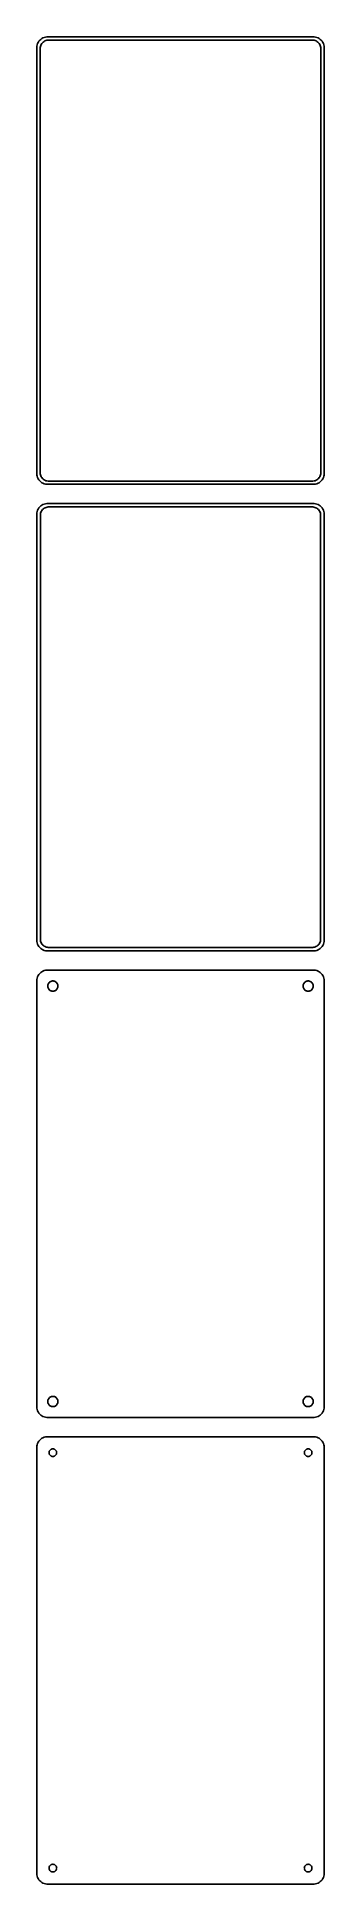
# Model space of a CAD drawing. Header units: metres. Extents: x -68 to 68, y 552 to 1419.
import ezdxf

# ---------------------------------------------------------------- set-up
doc = ezdxf.new("R2010")
doc.units = ezdxf.units.M

msp = doc.modelspace()

# ---------------------------------------------------------------- linework, layer by layer
for p, q in [((-67.4606, 1414.63), (-67.5, 1414)), ((-67.5, 1414), (-67.5, 1214)), ((-67.3429, 1415.24), (-67.4606, 1414.63)), ((-67.1489, 1415.84), (-67.3429, 1415.24)), ((-66.8815, 1416.41), (-67.1489, 1415.84)), ((-66.5451, 1416.94), (-66.8815, 1416.41)), ((-66.1448, 1417.42), (-66.5451, 1416.94)), ((-65.6871, 1417.85), (-66.1448, 1417.42)), ((-66, 1413.5), (-65.9685, 1414)), ((-66, 1214.5), (-66, 1413.5)), ((-65.9685, 1414), (-65.8743, 1414.49)), ((-65.8743, 1414.49), (-65.7191, 1414.97)), ((-65.7191, 1414.97), (-65.5052, 1415.43)), ((-65.1791, 1418.22), (-65.6871, 1417.85)), ((-65.5052, 1415.43), (-65.2361, 1415.85)), ((-65.2361, 1415.85), (-64.9159, 1416.24)), ((-64.6289, 1418.52), (-65.1791, 1418.22)), ((-64.9159, 1416.24), (-64.5497, 1416.58)), ((-64.0451, 1418.76), (-64.6289, 1418.52)), ((-64.5497, 1416.58), (-64.1433, 1416.88)), ((-64.1433, 1416.88), (-63.7031, 1417.12)), ((-63.4369, 1418.91), (-64.0451, 1418.76)), ((-63.7031, 1417.12), (-63.2361, 1417.3)), ((-62.8139, 1418.99), (-63.4369, 1418.91)), ((-63.2361, 1417.3), (-62.7495, 1417.43)), ((62.8139, 1418.99), (-62.8139, 1418.99)), ((-62.7495, 1417.43), (-62.2512, 1417.49)), ((-62.2512, 1417.49), (62.2512, 1417.49)), ((62.2512, 1417.49), (62.7495, 1417.43)), ((62.7495, 1417.43), (63.2361, 1417.3)), ((63.4369, 1418.91), (62.8139, 1418.99)), ((63.2361, 1417.3), (63.7031, 1417.12)), ((64.0451, 1418.76), (63.4369, 1418.91)), ((63.7031, 1417.12), (64.1433, 1416.88)), ((64.6289, 1418.52), (64.0451, 1418.76)), ((64.1433, 1416.88), (64.5497, 1416.58)), ((64.5497, 1416.58), (64.9159, 1416.24)), ((65.1791, 1418.22), (64.6289, 1418.52)), ((64.9159, 1416.24), (65.2361, 1415.85)), ((65.6871, 1417.85), (65.1791, 1418.22)), ((65.2361, 1415.85), (65.5052, 1415.43)), ((65.5052, 1415.43), (65.7191, 1414.97)), ((66.1448, 1417.42), (65.6871, 1417.85)), ((65.7191, 1414.97), (65.8743, 1414.49)), ((65.8743, 1414.49), (65.9685, 1414)), ((65.9685, 1414), (66, 1413.5)), ((66, 1413.5), (66, 1214.5)), ((66.5451, 1416.94), (66.1448, 1417.42)), ((66.8815, 1416.41), (66.5451, 1416.94)), ((67.1489, 1415.84), (66.8815, 1416.41)), ((67.3429, 1415.24), (67.1489, 1415.84)), ((67.4606, 1414.63), (67.3429, 1415.24)), ((67.5, 1414), (67.4606, 1414.63)), ((67.5, 1214), (67.5, 1414)), ((-67.5, 1214), (-67.4606, 1213.37)), ((-65.9685, 1214), (-66, 1214.5)), ((-65.8743, 1213.51), (-65.9685, 1214)), ((65.9685, 1214), (65.8743, 1213.51)), ((66, 1214.5), (65.9685, 1214)), ((67.4606, 1213.37), (67.5, 1214)), ((-67.4606, 1213.37), (-67.3429, 1212.76)), ((-67.3429, 1212.76), (-67.1489, 1212.16)), ((-67.1489, 1212.16), (-66.8815, 1211.59)), ((-66.8815, 1211.59), (-66.5451, 1211.06)), ((-66.5451, 1211.06), (-66.1448, 1210.58)), ((-66.1448, 1210.58), (-65.6871, 1210.15)), ((-65.7191, 1213.03), (-65.8743, 1213.51)), ((-65.5052, 1212.57), (-65.7191, 1213.03)), ((-65.6871, 1210.15), (-65.1791, 1209.78)), ((-65.2361, 1212.15), (-65.5052, 1212.57)), ((-64.9159, 1211.76), (-65.2361, 1212.15)), ((-65.1791, 1209.78), (-64.6289, 1209.48)), ((-64.5497, 1211.42), (-64.9159, 1211.76)), ((-64.6289, 1209.48), (-64.0451, 1209.24)), ((-64.1433, 1211.12), (-64.5497, 1211.42)), ((-63.7031, 1210.88), (-64.1433, 1211.12)), ((-64.0451, 1209.24), (-63.4369, 1209.09)), ((-63.2361, 1210.7), (-63.7031, 1210.88)), ((-63.4369, 1209.09), (-62.8139, 1209.01)), ((-62.7495, 1210.57), (-63.2361, 1210.7)), ((-62.8139, 1209.01), (62.8139, 1209.01)), ((-62.2512, 1210.51), (-62.7495, 1210.57)), ((62.2512, 1210.51), (-62.2512, 1210.51)), ((62.7495, 1210.57), (62.2512, 1210.51)), ((63.2361, 1210.7), (62.7495, 1210.57)), ((62.8139, 1209.01), (63.4369, 1209.09)), ((63.7031, 1210.88), (63.2361, 1210.7)), ((63.4369, 1209.09), (64.0451, 1209.24)), ((64.1433, 1211.12), (63.7031, 1210.88)), ((64.0451, 1209.24), (64.6289, 1209.48)), ((64.5497, 1211.42), (64.1433, 1211.12)), ((64.9159, 1211.76), (64.5497, 1211.42)), ((64.6289, 1209.48), (65.1791, 1209.78)), ((65.2361, 1212.15), (64.9159, 1211.76)), ((65.1791, 1209.78), (65.6871, 1210.15)), ((65.5052, 1212.57), (65.2361, 1212.15)), ((65.7191, 1213.03), (65.5052, 1212.57)), ((65.6871, 1210.15), (66.1448, 1210.58)), ((65.8743, 1213.51), (65.7191, 1213.03)), ((66.1448, 1210.58), (66.5451, 1211.06)), ((66.5451, 1211.06), (66.8815, 1211.59)), ((66.8815, 1211.59), (67.1489, 1212.16)), ((67.1489, 1212.16), (67.3429, 1212.76)), ((67.3429, 1212.76), (67.4606, 1213.37)), ((-67.1489, 1196.84), (-67.3429, 1196.24)), ((-66.8815, 1197.41), (-67.1489, 1196.84)), ((-66.5451, 1197.94), (-66.8815, 1197.41)), ((-66.1448, 1198.42), (-66.5451, 1197.94)), ((-65.6871, 1198.85), (-66.1448, 1198.42)), ((-65.1791, 1199.22), (-65.6871, 1198.85)), ((-65.3936, 1196.37), (-65.133, 1196.78)), ((-64.6289, 1199.52), (-65.1791, 1199.22)), ((-65.133, 1196.78), (-64.823, 1197.15)), ((-64.823, 1197.15), (-64.4685, 1197.48)), ((-64.0451, 1199.76), (-64.6289, 1199.52)), ((-64.4685, 1197.48), (-64.0751, 1197.77)), ((-64.0751, 1197.77), (-63.6489, 1198)), ((-63.4369, 1199.91), (-64.0451, 1199.76)), ((-63.6489, 1198), (-63.1967, 1198.18)), ((-62.8139, 1199.99), (-63.4369, 1199.91)), ((-63.1967, 1198.18), (-62.7256, 1198.3)), ((62.8139, 1199.99), (-62.8139, 1199.99)), ((-62.7256, 1198.3), (-62.2432, 1198.36)), ((-62.2432, 1198.36), (62.2432, 1198.36)), ((62.2432, 1198.36), (62.7256, 1198.3)), ((62.7256, 1198.3), (63.1967, 1198.18)), ((63.4369, 1199.91), (62.8139, 1199.99)), ((63.1967, 1198.18), (63.6489, 1198)), ((64.0451, 1199.76), (63.4369, 1199.91)), ((63.6489, 1198), (64.0751, 1197.77)), ((64.6289, 1199.52), (64.0451, 1199.76)), ((64.0751, 1197.77), (64.4685, 1197.48)), ((64.4685, 1197.48), (64.823, 1197.15)), ((65.1791, 1199.22), (64.6289, 1199.52)), ((64.823, 1197.15), (65.133, 1196.78)), ((65.133, 1196.78), (65.3936, 1196.37)), ((65.6871, 1198.85), (65.1791, 1199.22)), ((66.1448, 1198.42), (65.6871, 1198.85)), ((66.5451, 1197.94), (66.1448, 1198.42)), ((66.8815, 1197.41), (66.5451, 1197.94)), ((67.1489, 1196.84), (66.8815, 1197.41)), ((67.3429, 1196.24), (67.1489, 1196.84)), ((-67.4606, 1195.63), (-67.5, 1195)), ((-67.5, 1195), (-67.5, 995)), ((-67.3429, 1196.24), (-67.4606, 1195.63)), ((-65.8726, 1194.5), (-65.8421, 1194.99)), ((-65.8726, 995.5), (-65.8726, 1194.5)), ((-65.8421, 1194.99), (-65.751, 1195.46)), ((-65.751, 1195.46), (-65.6007, 1195.93)), ((-65.6007, 1195.93), (-65.3936, 1196.37)), ((65.3936, 1196.37), (65.6007, 1195.93)), ((65.6007, 1195.93), (65.751, 1195.46)), ((65.751, 1195.46), (65.8421, 1194.99)), ((65.8421, 1194.99), (65.8726, 1194.5)), ((65.8726, 1194.5), (65.8726, 995.5)), ((67.4606, 1195.63), (67.3429, 1196.24)), ((67.5, 1195), (67.4606, 1195.63)), ((67.5, 995), (67.5, 1195)), ((-67.5, 995), (-67.4606, 994.373)), ((-67.4606, 994.373), (-67.3429, 993.757)), ((-67.3429, 993.757), (-67.1489, 993.159)), ((-67.1489, 993.159), (-66.8815, 992.591)), ((-66.8815, 992.591), (-66.5451, 992.061)), ((-66.5451, 992.061), (-66.1448, 991.577)), ((-66.1448, 991.577), (-65.6871, 991.147)), ((-65.8421, 995.015), (-65.8726, 995.5)), ((-65.751, 994.537), (-65.8421, 995.015)), ((-65.6007, 994.074), (-65.751, 994.537)), ((-65.6871, 991.147), (-65.1791, 990.778)), ((-65.3936, 993.634), (-65.6007, 994.074)), ((-65.133, 993.224), (-65.3936, 993.634)), ((-65.1791, 990.778), (-64.6289, 990.476)), ((-64.823, 992.849), (-65.133, 993.224)), ((-64.4685, 992.516), (-64.823, 992.849)), ((-64.6289, 990.476), (-64.0451, 990.245)), ((-64.0751, 992.23), (-64.4685, 992.516)), ((-63.6489, 991.996), (-64.0751, 992.23)), ((-64.0451, 990.245), (-63.4369, 990.089)), ((-63.1967, 991.817), (-63.6489, 991.996)), ((-63.4369, 990.089), (-62.8139, 990.01)), ((-62.7256, 991.696), (-63.1967, 991.817)), ((-62.8139, 990.01), (62.8139, 990.01)), ((-62.2432, 991.635), (-62.7256, 991.696)), ((62.2432, 991.635), (-62.2432, 991.635)), ((62.7256, 991.696), (62.2432, 991.635)), ((63.1967, 991.817), (62.7256, 991.696)), ((62.8139, 990.01), (63.4369, 990.089)), ((63.6489, 991.996), (63.1967, 991.817)), ((63.4369, 990.089), (64.0451, 990.245)), ((64.0751, 992.23), (63.6489, 991.996)), ((64.0451, 990.245), (64.6289, 990.476)), ((64.4685, 992.516), (64.0751, 992.23)), ((64.823, 992.849), (64.4685, 992.516)), ((64.6289, 990.476), (65.1791, 990.778)), ((65.133, 993.224), (64.823, 992.849)), ((65.3936, 993.634), (65.133, 993.224)), ((65.1791, 990.778), (65.6871, 991.147)), ((65.6007, 994.074), (65.3936, 993.634)), ((65.751, 994.537), (65.6007, 994.074)), ((65.6871, 991.147), (66.1448, 991.577)), ((65.8421, 995.015), (65.751, 994.537)), ((65.8726, 995.5), (65.8421, 995.015)), ((66.1448, 991.577), (66.5451, 992.061)), ((66.5451, 992.061), (66.8815, 992.591)), ((66.8815, 992.591), (67.1489, 993.159)), ((67.1489, 993.159), (67.3429, 993.757)), ((67.3429, 993.757), (67.4606, 994.373)), ((67.4606, 994.373), (67.5, 995)), ((-65.6871, 979.853), (-66.1448, 979.423)), ((-65.1791, 980.222), (-65.6871, 979.853)), ((-64.6289, 980.524), (-65.1791, 980.222)), ((-64.0451, 980.755), (-64.6289, 980.524)), ((-63.4369, 980.911), (-64.0451, 980.755)), ((-62.8139, 980.99), (-63.4369, 980.911)), ((62.8139, 980.99), (-62.8139, 980.99)), ((63.4369, 980.911), (62.8139, 980.99)), ((64.0451, 980.755), (63.4369, 980.911)), ((64.6289, 980.524), (64.0451, 980.755)), ((65.1791, 980.222), (64.6289, 980.524)), ((65.6871, 979.853), (65.1791, 980.222)), ((66.1448, 979.423), (65.6871, 979.853)), ((-67.4606, 976.627), (-67.5, 976)), ((-67.5, 976), (-67.5, 776)), ((-67.3429, 977.243), (-67.4606, 976.627)), ((-67.1489, 977.841), (-67.3429, 977.243)), ((-66.8815, 978.409), (-67.1489, 977.841)), ((-66.5451, 978.939), (-66.8815, 978.409)), ((-66.1448, 979.423), (-66.5451, 978.939)), ((-62.4, 973.5), (-62.3811, 973.801)), ((-62.3811, 973.199), (-62.4, 973.5)), ((-62.3811, 973.801), (-62.3246, 974.097)), ((-62.3246, 972.903), (-62.3811, 973.199)), ((-62.3246, 974.097), (-62.2315, 974.383)), ((-62.2315, 972.617), (-62.3246, 972.903)), ((-62.2315, 974.383), (-62.1031, 974.656)), ((-62.1031, 972.344), (-62.2315, 972.617)), ((-62.1031, 974.656), (-61.9416, 974.911)), ((-61.9416, 972.089), (-62.1031, 972.344)), ((-61.9416, 974.911), (-61.7495, 975.143)), ((-61.7495, 971.857), (-61.9416, 972.089)), ((-61.7495, 975.143), (-61.5298, 975.349)), ((-61.5298, 971.651), (-61.7495, 971.857)), ((-61.5298, 975.349), (-61.286, 975.526)), ((-61.286, 971.474), (-61.5298, 971.651)), ((-61.286, 975.526), (-61.0219, 975.672)), ((-61.0219, 971.328), (-61.286, 971.474)), ((-61.0219, 975.672), (-60.7416, 975.783)), ((-60.7416, 971.217), (-61.0219, 971.328)), ((-60.7416, 975.783), (-60.4497, 975.857)), ((-60.4497, 971.143), (-60.7416, 971.217)), ((-60.4497, 975.857), (-60.1507, 975.895)), ((-60.1507, 971.105), (-60.4497, 971.143)), ((-60.1507, 975.895), (-59.8493, 975.895)), ((-59.8493, 971.105), (-60.1507, 971.105)), ((-59.8493, 975.895), (-59.5503, 975.857)), ((-59.5503, 971.143), (-59.8493, 971.105)), ((-59.5503, 975.857), (-59.2584, 975.783)), ((-59.2584, 971.217), (-59.5503, 971.143)), ((-59.2584, 975.783), (-58.9781, 975.672)), ((-58.9781, 971.328), (-59.2584, 971.217)), ((-58.9781, 975.672), (-58.714, 975.526)), ((-58.714, 971.474), (-58.9781, 971.328)), ((-58.714, 975.526), (-58.4702, 975.349)), ((-58.4702, 971.651), (-58.714, 971.474)), ((-58.4702, 975.349), (-58.2505, 975.143)), ((-58.2505, 971.857), (-58.4702, 971.651)), ((-58.2505, 975.143), (-58.0583, 974.911)), ((-58.0583, 972.089), (-58.2505, 971.857)), ((-58.0583, 974.911), (-57.8969, 974.656)), ((-57.8969, 972.344), (-58.0583, 972.089)), ((-57.8969, 974.656), (-57.7685, 974.383)), ((-57.7685, 972.617), (-57.8969, 972.344)), ((-57.7685, 974.383), (-57.6754, 974.097)), ((-57.6754, 972.903), (-57.7685, 972.617)), ((-57.6754, 974.097), (-57.6189, 973.801)), ((-57.6189, 973.199), (-57.6754, 972.903)), ((-57.6189, 973.801), (-57.6, 973.5)), ((-57.6, 973.5), (-57.6189, 973.199)), ((57.6, 973.5), (57.6189, 973.801)), ((57.6189, 973.199), (57.6, 973.5)), ((57.6189, 973.801), (57.6754, 974.097)), ((57.6754, 972.903), (57.6189, 973.199)), ((57.6754, 974.097), (57.7685, 974.383)), ((57.7685, 972.617), (57.6754, 972.903)), ((57.7685, 974.383), (57.8969, 974.656)), ((57.8969, 972.344), (57.7685, 972.617)), ((57.8969, 974.656), (58.0583, 974.911)), ((58.0583, 972.089), (57.8969, 972.344)), ((58.0583, 974.911), (58.2505, 975.143)), ((58.2505, 971.857), (58.0583, 972.089)), ((58.2505, 975.143), (58.4702, 975.349)), ((58.4702, 971.651), (58.2505, 971.857)), ((58.4702, 975.349), (58.714, 975.526)), ((58.714, 971.474), (58.4702, 971.651)), ((58.714, 975.526), (58.9781, 975.672)), ((58.9781, 971.328), (58.714, 971.474)), ((58.9781, 975.672), (59.2584, 975.783)), ((59.2584, 971.217), (58.9781, 971.328)), ((59.2584, 975.783), (59.5503, 975.857)), ((59.5503, 971.143), (59.2584, 971.217)), ((59.5503, 975.857), (59.8493, 975.895)), ((59.8493, 971.105), (59.5503, 971.143)), ((59.8493, 975.895), (60.1507, 975.895)), ((60.1507, 971.105), (59.8493, 971.105)), ((60.1507, 975.895), (60.4497, 975.857)), ((60.4497, 971.143), (60.1507, 971.105)), ((60.4497, 975.857), (60.7416, 975.783)), ((60.7416, 971.217), (60.4497, 971.143)), ((60.7416, 975.783), (61.0219, 975.672)), ((61.0219, 971.328), (60.7416, 971.217)), ((61.0219, 975.672), (61.286, 975.526)), ((61.286, 971.474), (61.0219, 971.328)), ((61.286, 975.526), (61.5298, 975.349)), ((61.5298, 971.651), (61.286, 971.474)), ((61.5298, 975.349), (61.7495, 975.143)), ((61.7495, 971.857), (61.5298, 971.651)), ((61.7495, 975.143), (61.9416, 974.911)), ((61.9416, 972.089), (61.7495, 971.857)), ((61.9416, 974.911), (62.1031, 974.656)), ((62.1031, 972.344), (61.9416, 972.089)), ((62.1031, 974.656), (62.2315, 974.383)), ((62.2315, 972.617), (62.1031, 972.344)), ((62.2315, 974.383), (62.3246, 974.097)), ((62.3246, 972.903), (62.2315, 972.617)), ((62.3246, 974.097), (62.3811, 973.801)), ((62.3811, 973.199), (62.3246, 972.903)), ((62.3811, 973.801), (62.4, 973.5)), ((62.4, 973.5), (62.3811, 973.199)), ((66.5451, 978.939), (66.1448, 979.423)), ((66.8815, 978.409), (66.5451, 978.939)), ((67.1489, 977.841), (66.8815, 978.409)), ((67.3429, 977.243), (67.1489, 977.841)), ((67.4606, 976.627), (67.3429, 977.243)), ((67.5, 976), (67.4606, 976.627)), ((67.5, 776), (67.5, 976)), ((-61.7495, 780.143), (-61.5298, 780.349)), ((-61.5298, 780.349), (-61.286, 780.526)), ((-61.286, 780.526), (-61.0219, 780.672)), ((-61.0219, 780.672), (-60.7416, 780.783)), ((-60.7416, 780.783), (-60.4497, 780.857)), ((-60.4497, 780.857), (-60.1507, 780.895)), ((-60.1507, 780.895), (-59.8493, 780.895)), ((-59.8493, 780.895), (-59.5503, 780.857)), ((-59.5503, 780.857), (-59.2584, 780.783)), ((-59.2584, 780.783), (-58.9781, 780.672)), ((-58.9781, 780.672), (-58.714, 780.526)), ((-58.714, 780.526), (-58.4702, 780.349)), ((-58.4702, 780.349), (-58.2505, 780.143)), ((58.2505, 780.143), (58.4702, 780.349)), ((58.4702, 780.349), (58.714, 780.526)), ((58.714, 780.526), (58.9781, 780.672)), ((58.9781, 780.672), (59.2584, 780.783)), ((59.2584, 780.783), (59.5503, 780.857)), ((59.5503, 780.857), (59.8493, 780.895)), ((59.8493, 780.895), (60.1507, 780.895)), ((60.1507, 780.895), (60.4497, 780.857)), ((60.4497, 780.857), (60.7416, 780.783)), ((60.7416, 780.783), (61.0219, 780.672)), ((61.0219, 780.672), (61.286, 780.526)), ((61.286, 780.526), (61.5298, 780.349)), ((61.5298, 780.349), (61.7495, 780.143)), ((-67.5, 776), (-67.4606, 775.373)), ((-67.4606, 775.373), (-67.3429, 774.757)), ((-67.3429, 774.757), (-67.1489, 774.159)), ((-67.1489, 774.159), (-66.8815, 773.591)), ((-66.8815, 773.591), (-66.5451, 773.061)), ((-66.5451, 773.061), (-66.1448, 772.577)), ((-66.1448, 772.577), (-65.6871, 772.147)), ((-65.6871, 772.147), (-65.1791, 771.778)), ((-65.1791, 771.778), (-64.6289, 771.476)), ((-62.4, 778.5), (-62.3811, 778.801)), ((-62.3811, 778.199), (-62.4, 778.5)), ((-62.3811, 778.801), (-62.3246, 779.097)), ((-62.3246, 777.903), (-62.3811, 778.199)), ((-62.3246, 779.097), (-62.2315, 779.383)), ((-62.2315, 777.617), (-62.3246, 777.903)), ((-62.2315, 779.383), (-62.1031, 779.656)), ((-62.1031, 777.344), (-62.2315, 777.617)), ((-62.1031, 779.656), (-61.9416, 779.911)), ((-61.9416, 777.089), (-62.1031, 777.344)), ((-61.9416, 779.911), (-61.7495, 780.143)), ((-61.7495, 776.857), (-61.9416, 777.089)), ((-61.5298, 776.651), (-61.7495, 776.857)), ((-61.286, 776.474), (-61.5298, 776.651)), ((-61.0219, 776.328), (-61.286, 776.474)), ((-60.7416, 776.217), (-61.0219, 776.328)), ((-60.4497, 776.143), (-60.7416, 776.217)), ((-60.1507, 776.105), (-60.4497, 776.143)), ((-59.8493, 776.105), (-60.1507, 776.105)), ((-59.5503, 776.143), (-59.8493, 776.105)), ((-59.2584, 776.217), (-59.5503, 776.143)), ((-58.9781, 776.328), (-59.2584, 776.217)), ((-58.714, 776.474), (-58.9781, 776.328)), ((-58.4702, 776.651), (-58.714, 776.474)), ((-58.2505, 776.857), (-58.4702, 776.651)), ((-58.2505, 780.143), (-58.0583, 779.911)), ((-58.0583, 777.089), (-58.2505, 776.857)), ((-58.0583, 779.911), (-57.8969, 779.656)), ((-57.8969, 777.344), (-58.0583, 777.089)), ((-57.8969, 779.656), (-57.7685, 779.383)), ((-57.7685, 777.617), (-57.8969, 777.344)), ((-57.7685, 779.383), (-57.6754, 779.097)), ((-57.6754, 777.903), (-57.7685, 777.617)), ((-57.6754, 779.097), (-57.6189, 778.801)), ((-57.6189, 778.199), (-57.6754, 777.903)), ((-57.6189, 778.801), (-57.6, 778.5)), ((-57.6, 778.5), (-57.6189, 778.199)), ((57.6, 778.5), (57.6189, 778.801)), ((57.6189, 778.199), (57.6, 778.5)), ((57.6189, 778.801), (57.6754, 779.097)), ((57.6754, 777.903), (57.6189, 778.199)), ((57.6754, 779.097), (57.7685, 779.383)), ((57.7685, 777.617), (57.6754, 777.903)), ((57.7685, 779.383), (57.8969, 779.656)), ((57.8969, 777.344), (57.7685, 777.617)), ((57.8969, 779.656), (58.0583, 779.911)), ((58.0583, 777.089), (57.8969, 777.344)), ((58.0583, 779.911), (58.2505, 780.143)), ((58.2505, 776.857), (58.0583, 777.089)), ((58.4702, 776.651), (58.2505, 776.857)), ((58.714, 776.474), (58.4702, 776.651)), ((58.9781, 776.328), (58.714, 776.474)), ((59.2584, 776.217), (58.9781, 776.328)), ((59.5503, 776.143), (59.2584, 776.217)), ((59.8493, 776.105), (59.5503, 776.143)), ((60.1507, 776.105), (59.8493, 776.105)), ((60.4497, 776.143), (60.1507, 776.105)), ((60.7416, 776.217), (60.4497, 776.143)), ((61.0219, 776.328), (60.7416, 776.217)), ((61.286, 776.474), (61.0219, 776.328)), ((61.5298, 776.651), (61.286, 776.474)), ((61.7495, 776.857), (61.5298, 776.651)), ((61.7495, 780.143), (61.9416, 779.911)), ((61.9416, 777.089), (61.7495, 776.857)), ((61.9416, 779.911), (62.1031, 779.656)), ((62.1031, 777.344), (61.9416, 777.089)), ((62.1031, 779.656), (62.2315, 779.383)), ((62.2315, 777.617), (62.1031, 777.344)), ((62.2315, 779.383), (62.3246, 779.097)), ((62.3246, 777.903), (62.2315, 777.617)), ((62.3246, 779.097), (62.3811, 778.801)), ((62.3811, 778.199), (62.3246, 777.903)), ((62.3811, 778.801), (62.4, 778.5)), ((62.4, 778.5), (62.3811, 778.199)), ((64.6289, 771.476), (65.1791, 771.778)), ((65.1791, 771.778), (65.6871, 772.147)), ((65.6871, 772.147), (66.1448, 772.577)), ((66.1448, 772.577), (66.5451, 773.061)), ((66.5451, 773.061), (66.8815, 773.591)), ((66.8815, 773.591), (67.1489, 774.159)), ((67.1489, 774.159), (67.3429, 774.757)), ((67.3429, 774.757), (67.4606, 775.373)), ((67.4606, 775.373), (67.5, 776)), ((-64.6289, 771.476), (-64.0451, 771.245)), ((-64.0451, 771.245), (-63.4369, 771.089)), ((-63.4369, 771.089), (-62.8139, 771.01)), ((-62.8139, 771.01), (62.8139, 771.01)), ((62.8139, 771.01), (63.4369, 771.089)), ((63.4369, 771.089), (64.0451, 771.245)), ((64.0451, 771.245), (64.6289, 771.476)), ((-67.4606, 757.627), (-67.5, 757)), ((-67.5, 757), (-67.5, 557)), ((-67.3429, 758.243), (-67.4606, 757.627)), ((-67.1489, 758.841), (-67.3429, 758.243)), ((-66.8815, 759.409), (-67.1489, 758.841)), ((-66.5451, 759.939), (-66.8815, 759.409)), ((-66.1448, 760.423), (-66.5451, 759.939)), ((-65.6871, 760.853), (-66.1448, 760.423)), ((-65.1791, 761.222), (-65.6871, 760.853)), ((-64.6289, 761.524), (-65.1791, 761.222)), ((-64.0451, 761.755), (-64.6289, 761.524)), ((-63.4369, 761.911), (-64.0451, 761.755)), ((-62.8139, 761.99), (-63.4369, 761.911)), ((62.8139, 761.99), (-62.8139, 761.99)), ((-61.8, 754.5), (-61.7858, 754.726)), ((-61.7858, 754.274), (-61.8, 754.5)), ((-61.7858, 754.726), (-61.7434, 754.948)), ((-61.7434, 754.052), (-61.7858, 754.274)), ((-61.7434, 754.948), (-61.6736, 755.163)), ((-61.6736, 755.163), (-61.5773, 755.367)), ((-61.5773, 755.367), (-61.4562, 755.558)), ((-61.4562, 755.558), (-61.3121, 755.732)), ((-61.3121, 755.732), (-61.1474, 755.887)), ((-61.1474, 755.887), (-60.9645, 756.02)), ((-60.9645, 756.02), (-60.7664, 756.129)), ((-60.7664, 756.129), (-60.5562, 756.212)), ((-60.5562, 756.212), (-60.3373, 756.268)), ((-60.3373, 756.268), (-60.113, 756.296)), ((-60.113, 756.296), (-59.887, 756.296)), ((-59.887, 756.296), (-59.6627, 756.268)), ((-59.6627, 756.268), (-59.4438, 756.212)), ((-59.4438, 756.212), (-59.2336, 756.129)), ((-59.2336, 756.129), (-59.0355, 756.02)), ((-59.0355, 756.02), (-58.8526, 755.887)), ((-58.8526, 755.887), (-58.6879, 755.732)), ((-58.6879, 755.732), (-58.5438, 755.558)), ((-58.5438, 755.558), (-58.4226, 755.367)), ((-58.4226, 755.367), (-58.3264, 755.163)), ((-58.3264, 755.163), (-58.2565, 754.948)), ((-58.2565, 754.948), (-58.2142, 754.726)), ((-58.2142, 754.274), (-58.2565, 754.052)), ((-58.2142, 754.726), (-58.2, 754.5)), ((-58.2, 754.5), (-58.2142, 754.274)), ((58.2, 754.5), (58.2142, 754.726)), ((58.2142, 754.274), (58.2, 754.5)), ((58.2142, 754.726), (58.2565, 754.948)), ((58.2565, 754.052), (58.2142, 754.274)), ((58.2565, 754.948), (58.3264, 755.163)), ((58.3264, 755.163), (58.4226, 755.367)), ((58.4226, 755.367), (58.5438, 755.558)), ((58.5438, 755.558), (58.6879, 755.732)), ((58.6879, 755.732), (58.8526, 755.887)), ((58.8526, 755.887), (59.0355, 756.02)), ((59.0355, 756.02), (59.2336, 756.129)), ((59.2336, 756.129), (59.4438, 756.212)), ((59.4438, 756.212), (59.6627, 756.268)), ((59.6627, 756.268), (59.887, 756.296)), ((59.887, 756.296), (60.113, 756.296)), ((60.113, 756.296), (60.3373, 756.268)), ((60.3373, 756.268), (60.5562, 756.212)), ((60.5562, 756.212), (60.7664, 756.129)), ((60.7664, 756.129), (60.9645, 756.02)), ((60.9645, 756.02), (61.1474, 755.887)), ((61.1474, 755.887), (61.3121, 755.732)), ((61.3121, 755.732), (61.4562, 755.558)), ((61.4562, 755.558), (61.5773, 755.367)), ((61.5773, 755.367), (61.6736, 755.163)), ((61.6736, 755.163), (61.7434, 754.948)), ((61.7434, 754.948), (61.7858, 754.726)), ((61.7858, 754.274), (61.7434, 754.052)), ((61.7858, 754.726), (61.8, 754.5)), ((61.8, 754.5), (61.7858, 754.274)), ((63.4369, 761.911), (62.8139, 761.99)), ((64.0451, 761.755), (63.4369, 761.911)), ((64.6289, 761.524), (64.0451, 761.755)), ((65.1791, 761.222), (64.6289, 761.524)), ((65.6871, 760.853), (65.1791, 761.222)), ((66.1448, 760.423), (65.6871, 760.853)), ((66.5451, 759.939), (66.1448, 760.423)), ((66.8815, 759.409), (66.5451, 759.939)), ((67.1489, 758.841), (66.8815, 759.409)), ((67.3429, 758.243), (67.1489, 758.841)), ((67.4606, 757.627), (67.3429, 758.243)), ((67.5, 757), (67.4606, 757.627)), ((67.5, 557), (67.5, 757)), ((-61.6736, 753.837), (-61.7434, 754.052)), ((-61.5773, 753.633), (-61.6736, 753.837)), ((-61.4562, 753.442), (-61.5773, 753.633)), ((-61.3121, 753.268), (-61.4562, 753.442)), ((-61.1474, 753.113), (-61.3121, 753.268)), ((-60.9645, 752.98), (-61.1474, 753.113)), ((-60.7664, 752.871), (-60.9645, 752.98)), ((-60.5562, 752.788), (-60.7664, 752.871)), ((-60.3373, 752.732), (-60.5562, 752.788)), ((-60.113, 752.704), (-60.3373, 752.732)), ((-59.887, 752.704), (-60.113, 752.704)), ((-59.6627, 752.732), (-59.887, 752.704)), ((-59.4438, 752.788), (-59.6627, 752.732)), ((-59.2336, 752.871), (-59.4438, 752.788)), ((-59.0355, 752.98), (-59.2336, 752.871)), ((-58.8526, 753.113), (-59.0355, 752.98)), ((-58.6879, 753.268), (-58.8526, 753.113)), ((-58.5438, 753.442), (-58.6879, 753.268)), ((-58.4226, 753.633), (-58.5438, 753.442)), ((-58.3264, 753.837), (-58.4226, 753.633)), ((-58.2565, 754.052), (-58.3264, 753.837)), ((58.3264, 753.837), (58.2565, 754.052)), ((58.4226, 753.633), (58.3264, 753.837)), ((58.5438, 753.442), (58.4226, 753.633)), ((58.6879, 753.268), (58.5438, 753.442)), ((58.8526, 753.113), (58.6879, 753.268)), ((59.0355, 752.98), (58.8526, 753.113)), ((59.2336, 752.871), (59.0355, 752.98)), ((59.4438, 752.788), (59.2336, 752.871)), ((59.6627, 752.732), (59.4438, 752.788)), ((59.887, 752.704), (59.6627, 752.732)), ((60.113, 752.704), (59.887, 752.704)), ((60.3373, 752.732), (60.113, 752.704)), ((60.5562, 752.788), (60.3373, 752.732)), ((60.7664, 752.871), (60.5562, 752.788)), ((60.9645, 752.98), (60.7664, 752.871)), ((61.1474, 753.113), (60.9645, 752.98)), ((61.3121, 753.268), (61.1474, 753.113)), ((61.4562, 753.442), (61.3121, 753.268)), ((61.5773, 753.633), (61.4562, 753.442)), ((61.6736, 753.837), (61.5773, 753.633)), ((61.7434, 754.052), (61.6736, 753.837)), ((-67.5, 557), (-67.4606, 556.373)), ((-67.4606, 556.373), (-67.3429, 555.757)), ((-67.3429, 555.757), (-67.1489, 555.159)), ((-67.1489, 555.159), (-66.8815, 554.591)), ((-61.8, 559.5), (-61.7858, 559.726)), ((-61.7858, 559.274), (-61.8, 559.5)), ((-61.7858, 559.726), (-61.7434, 559.948)), ((-61.7434, 559.052), (-61.7858, 559.274)), ((-61.7434, 559.948), (-61.6736, 560.163)), ((-61.6736, 558.837), (-61.7434, 559.052)), ((-61.6736, 560.163), (-61.5773, 560.367)), ((-61.5773, 558.633), (-61.6736, 558.837)), ((-61.5773, 560.367), (-61.4562, 560.558)), ((-61.4562, 558.442), (-61.5773, 558.633)), ((-61.4562, 560.558), (-61.3121, 560.732)), ((-61.3121, 558.268), (-61.4562, 558.442)), ((-61.3121, 560.732), (-61.1474, 560.887)), ((-61.1474, 558.113), (-61.3121, 558.268)), ((-61.1474, 560.887), (-60.9645, 561.02)), ((-60.9645, 557.98), (-61.1474, 558.113)), ((-60.9645, 561.02), (-60.7664, 561.129)), ((-60.7664, 557.871), (-60.9645, 557.98)), ((-60.7664, 561.129), (-60.5562, 561.212)), ((-60.5562, 557.788), (-60.7664, 557.871)), ((-60.5562, 561.212), (-60.3373, 561.268)), ((-60.3373, 557.732), (-60.5562, 557.788)), ((-60.3373, 561.268), (-60.113, 561.296)), ((-60.113, 557.704), (-60.3373, 557.732)), ((-60.113, 561.296), (-59.887, 561.296)), ((-59.887, 557.704), (-60.113, 557.704)), ((-59.887, 561.296), (-59.6627, 561.268)), ((-59.6627, 557.732), (-59.887, 557.704)), ((-59.6627, 561.268), (-59.4438, 561.212)), ((-59.4438, 557.788), (-59.6627, 557.732)), ((-59.4438, 561.212), (-59.2336, 561.129)), ((-59.2336, 557.871), (-59.4438, 557.788)), ((-59.2336, 561.129), (-59.0355, 561.02)), ((-59.0355, 557.98), (-59.2336, 557.871)), ((-59.0355, 561.02), (-58.8526, 560.887)), ((-58.8526, 558.113), (-59.0355, 557.98)), ((-58.8526, 560.887), (-58.6879, 560.732)), ((-58.6879, 558.268), (-58.8526, 558.113)), ((-58.6879, 560.732), (-58.5438, 560.558)), ((-58.5438, 558.442), (-58.6879, 558.268)), ((-58.5438, 560.558), (-58.4226, 560.367)), ((-58.4226, 558.633), (-58.5438, 558.442)), ((-58.4226, 560.367), (-58.3264, 560.163)), ((-58.3264, 558.837), (-58.4226, 558.633)), ((-58.3264, 560.163), (-58.2565, 559.948)), ((-58.2565, 559.052), (-58.3264, 558.837)), ((-58.2565, 559.948), (-58.2142, 559.726)), ((-58.2142, 559.274), (-58.2565, 559.052)), ((-58.2142, 559.726), (-58.2, 559.5)), ((-58.2, 559.5), (-58.2142, 559.274)), ((58.2, 559.5), (58.2142, 559.726)), ((58.2142, 559.274), (58.2, 559.5)), ((58.2142, 559.726), (58.2565, 559.948)), ((58.2565, 559.052), (58.2142, 559.274)), ((58.2565, 559.948), (58.3264, 560.163)), ((58.3264, 558.837), (58.2565, 559.052)), ((58.3264, 560.163), (58.4226, 560.367)), ((58.4226, 558.633), (58.3264, 558.837)), ((58.4226, 560.367), (58.5438, 560.558)), ((58.5438, 558.442), (58.4226, 558.633)), ((58.5438, 560.558), (58.6879, 560.732)), ((58.6879, 558.268), (58.5438, 558.442)), ((58.6879, 560.732), (58.8526, 560.887)), ((58.8526, 558.113), (58.6879, 558.268)), ((58.8526, 560.887), (59.0355, 561.02)), ((59.0355, 557.98), (58.8526, 558.113)), ((59.0355, 561.02), (59.2336, 561.129)), ((59.2336, 557.871), (59.0355, 557.98)), ((59.2336, 561.129), (59.4438, 561.212)), ((59.4438, 557.788), (59.2336, 557.871)), ((59.4438, 561.212), (59.6627, 561.268)), ((59.6627, 557.732), (59.4438, 557.788)), ((59.6627, 561.268), (59.887, 561.296)), ((59.887, 557.704), (59.6627, 557.732)), ((59.887, 561.296), (60.113, 561.296)), ((60.113, 557.704), (59.887, 557.704)), ((60.113, 561.296), (60.3373, 561.268)), ((60.3373, 557.732), (60.113, 557.704)), ((60.3373, 561.268), (60.5562, 561.212)), ((60.5562, 557.788), (60.3373, 557.732)), ((60.5562, 561.212), (60.7664, 561.129)), ((60.7664, 557.871), (60.5562, 557.788)), ((60.7664, 561.129), (60.9645, 561.02)), ((60.9645, 557.98), (60.7664, 557.871)), ((60.9645, 561.02), (61.1474, 560.887)), ((61.1474, 558.113), (60.9645, 557.98)), ((61.1474, 560.887), (61.3121, 560.732)), ((61.3121, 558.268), (61.1474, 558.113)), ((61.3121, 560.732), (61.4562, 560.558)), ((61.4562, 558.442), (61.3121, 558.268)), ((61.4562, 560.558), (61.5773, 560.367)), ((61.5773, 558.633), (61.4562, 558.442)), ((61.5773, 560.367), (61.6736, 560.163)), ((61.6736, 558.837), (61.5773, 558.633)), ((61.6736, 560.163), (61.7434, 559.948)), ((61.7434, 559.052), (61.6736, 558.837)), ((61.7434, 559.948), (61.7858, 559.726)), ((61.7858, 559.274), (61.7434, 559.052)), ((61.7858, 559.726), (61.8, 559.5)), ((61.8, 559.5), (61.7858, 559.274)), ((66.8815, 554.591), (67.1489, 555.159)), ((67.1489, 555.159), (67.3429, 555.757)), ((67.3429, 555.757), (67.4606, 556.373)), ((67.4606, 556.373), (67.5, 557)), ((-66.8815, 554.591), (-66.5451, 554.061)), ((-66.5451, 554.061), (-66.1448, 553.577)), ((-66.1448, 553.577), (-65.6871, 553.147)), ((-65.6871, 553.147), (-65.1791, 552.778)), ((-65.1791, 552.778), (-64.6289, 552.476)), ((-64.6289, 552.476), (-64.0451, 552.245)), ((-64.0451, 552.245), (-63.4369, 552.089)), ((-63.4369, 552.089), (-62.8139, 552.01)), ((-62.8139, 552.01), (62.8139, 552.01)), ((62.8139, 552.01), (63.4369, 552.089)), ((63.4369, 552.089), (64.0451, 552.245)), ((64.0451, 552.245), (64.6289, 552.476)), ((64.6289, 552.476), (65.1791, 552.778)), ((65.1791, 552.778), (65.6871, 553.147)), ((65.6871, 553.147), (66.1448, 553.577)), ((66.1448, 553.577), (66.5451, 554.061)), ((66.5451, 554.061), (66.8815, 554.591))]:
    msp.add_line(p, q)

doc.saveas('drawing.dxf')
